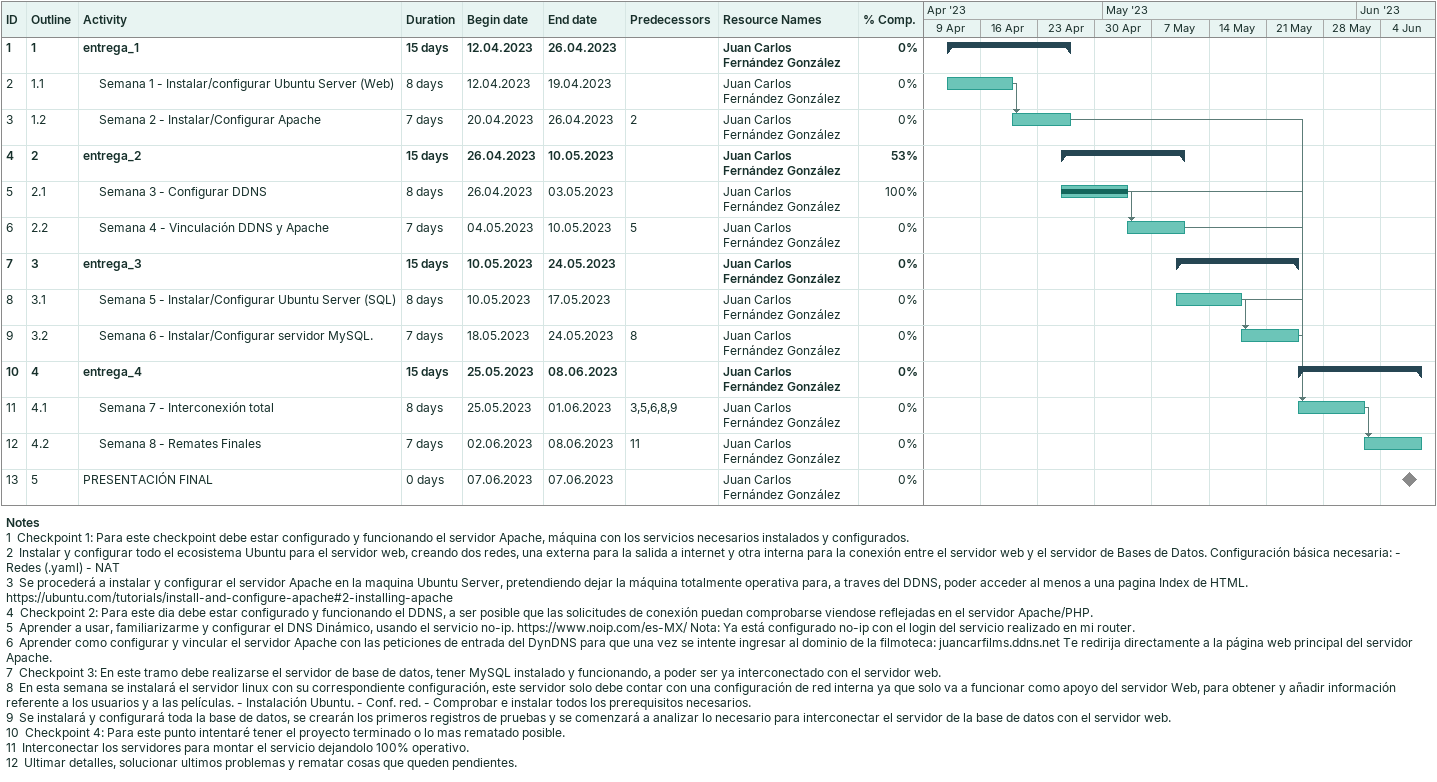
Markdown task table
| ID | WBS | Task | Duration | Start | Finish | Predecessors | Resources | % complete |
|---|---|---|---|---|---|---|---|---|
| 1 | 1 | **entrega_1** | 15d | 2023-04-12 | 2023-04-26 |  | Juan Carlos Fernández González | 0 |
| 2 | 1.1 | Semana 1 - Instalar/configurar Ubuntu Server (Web) | 8d | 2023-04-12 | 2023-04-19 |  | Juan Carlos Fernández González | 0 |
| 3 | 1.2 | Semana 2 - Instalar/Configurar Apache | 7d | 2023-04-20 | 2023-04-26 | 2 | Juan Carlos Fernández González | 0 |
| 4 | 2 | **entrega_2** | 15d | 2023-04-26 | 2023-05-10 |  | Juan Carlos Fernández González | 53 |
| 5 | 2.1 | Semana 3 - Configurar DDNS | 8d | 2023-04-26 | 2023-05-03 |  | Juan Carlos Fernández González | 100 |
| 6 | 2.2 | Semana 4 - Vinculación DDNS y Apache | 7d | 2023-05-04 | 2023-05-10 | 5 | Juan Carlos Fernández González | 0 |
| 7 | 3 | **entrega_3** | 15d | 2023-05-10 | 2023-05-24 |  | Juan Carlos Fernández González | 0 |
| 8 | 3.1 | Semana 5 - Instalar/Configurar Ubuntu Server (SQL) | 8d | 2023-05-10 | 2023-05-17 |  | Juan Carlos Fernández González | 0 |
| 9 | 3.2 | Semana 6 - Instalar/Configurar servidor MySQL. | 7d | 2023-05-18 | 2023-05-24 | 8 | Juan Carlos Fernández González | 0 |
| 10 | 4 | **entrega_4** | 15d | 2023-05-25 | 2023-06-08 |  | Juan Carlos Fernández González | 0 |
| 11 | 4.1 | Semana 7 - Interconexión total | 8d | 2023-05-25 | 2023-06-01 | 3, 5, 6, 8, 9 | Juan Carlos Fernández González | 0 |
| 12 | 4.2 | Semana 8 - Remates Finales | 7d | 2023-06-02 | 2023-06-08 | 11 | Juan Carlos Fernández González | 0 |
| 13 | 5 | PRESENTACIÓN FINAL | 0d | 2023-06-07 | 2023-06-07 |  | Juan Carlos Fernández González | 0 |

Notes
- 1: Checkpoint 1: Para este checkpoint debe estar configurado y funcionando el servidor Apache, máquina con los servicios necesarios instalados y configurados.
- 2: Instalar y configurar todo el ecosistema Ubuntu para el servidor web, creando dos redes, una externa para la salida a internet y otra interna para la conexión entre el servidor web y el servidor de Bases de Datos. Configuración básica necesaria: - Redes (.yaml) - NAT
- 3: Se procederá a instalar y configurar el servidor Apache en la maquina Ubuntu Server, pretendiendo dejar la máquina totalmente operativa para, a traves del DDNS, poder acceder al menos a una pagina Index de HTML. https://ubuntu.com/tutorials/install-and-configure-apache#2-installing-apache
- 4: Checkpoint 2: Para este dia debe estar configurado y funcionando el DDNS, a ser posible que las solicitudes de conexión puedan comprobarse viendose reflejadas en el servidor Apache/PHP.
- 5: Aprender a usar, familiarizarme y configurar el DNS Dinámico, usando el servicio no-ip. https://www.noip.com/es-MX/ Nota: Ya está configurado no-ip con el login del servicio realizado en mi router.
- 6: Aprender como configurar y vincular el servidor Apache con las peticiones de entrada del DynDNS para que una vez se intente ingresar al dominio de la filmoteca: juancarfilms.ddns.net Te redirija directamente a la página web principal del servidor Apache.
- 7: Checkpoint 3: En este tramo debe realizarse el servidor de base de datos, tener MySQL instalado y funcionando, a poder ser ya interconectado con el servidor web.
- 8: En esta semana se instalará el servidor linux con su correspondiente configuración, este servidor solo debe contar con una configuración de red interna ya que solo va a funcionar como apoyo del servidor Web, para obtener y añadir información referente a los usuarios y a las películas. - Instalación Ubuntu. - Conf. red. - Comprobar e instalar todos los prerequisitos necesarios.
- 9: Se instalará y configurará toda la base de datos, se crearán los primeros registros de pruebas y se comenzará a analizar lo necesario para interconectar el servidor de la base de datos con el servidor web.
- 10: Checkpoint 4: Para este punto intentaré tener el proyecto terminado o lo mas rematado posible.
- 11: Interconectar los servidores para montar el servicio dejandolo 100% operativo.
- 12: Ultimar detalles, solucionar ultimos problemas y rematar cosas que queden pendientes.
